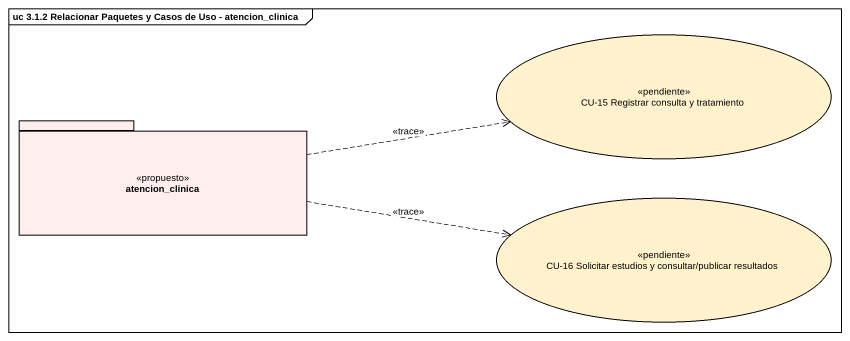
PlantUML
@startuml
mainframe uc 3.1.2 Relacionar Paquetes y Casos de Uso - atencion_clinica
usecase "CU-15 Registrar consulta y tratamiento" as CU_15_Registrar_consulta_y <<pendiente>> #FFF2CC
package atencion_clinica <<propuesto>> #FFEEEE {
}
usecase "CU-16 Solicitar estudios y consultar/publicar resultados" as CU_16_Solicitar_estudios_y <<pendiente>> #FFF2CC
atencion_clinica .right.> CU_15_Registrar_consulta_y : <<trace>>
atencion_clinica .right.> CU_16_Solicitar_estudios_y : <<trace>>
@enduml
